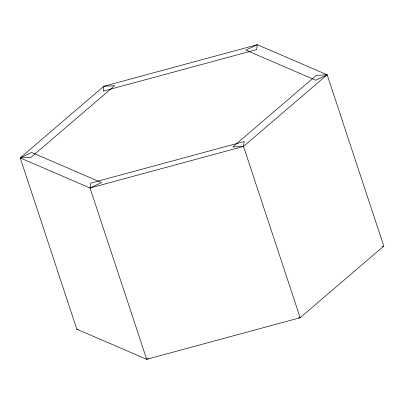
<?xml version="1.0" encoding="UTF-8"?>
<svg xmlns="http://www.w3.org/2000/svg" width="404" height="404" viewBox="0 0 404 404"><rect width="100%" height="100%" fill="white"/><g stroke="black" fill="none" stroke-linecap="round" stroke-linejoin="round"><path stroke-width="0.61" d="M148.324 358.52L146.692 359.297L90.042 187.996L90.708 183.103L244.178 141.531L243.516 146.425L300.167 317.726L146.692 359.297L76.851 329.22L20.2 157.919L103.833 86.274L257.308 44.703L327.149 74.78L383.8 246.081L300.167 317.726L298.379 317.817M243.516 146.425L327.149 74.78L316.403 75.331L232.77 146.975L243.516 146.425L90.042 187.996L20.2 157.919L31.608 152.475L101.449 182.547L90.042 187.996M327.149 74.78L315.741 80.224L245.9 50.152L257.308 44.703L256.641 49.596L103.166 91.168L103.833 86.274L114.574 85.724L30.946 157.368L20.2 157.919M382.169 246.859L383.255 246.339M76.851 329.22L78.048 329.159"/></g></svg>
